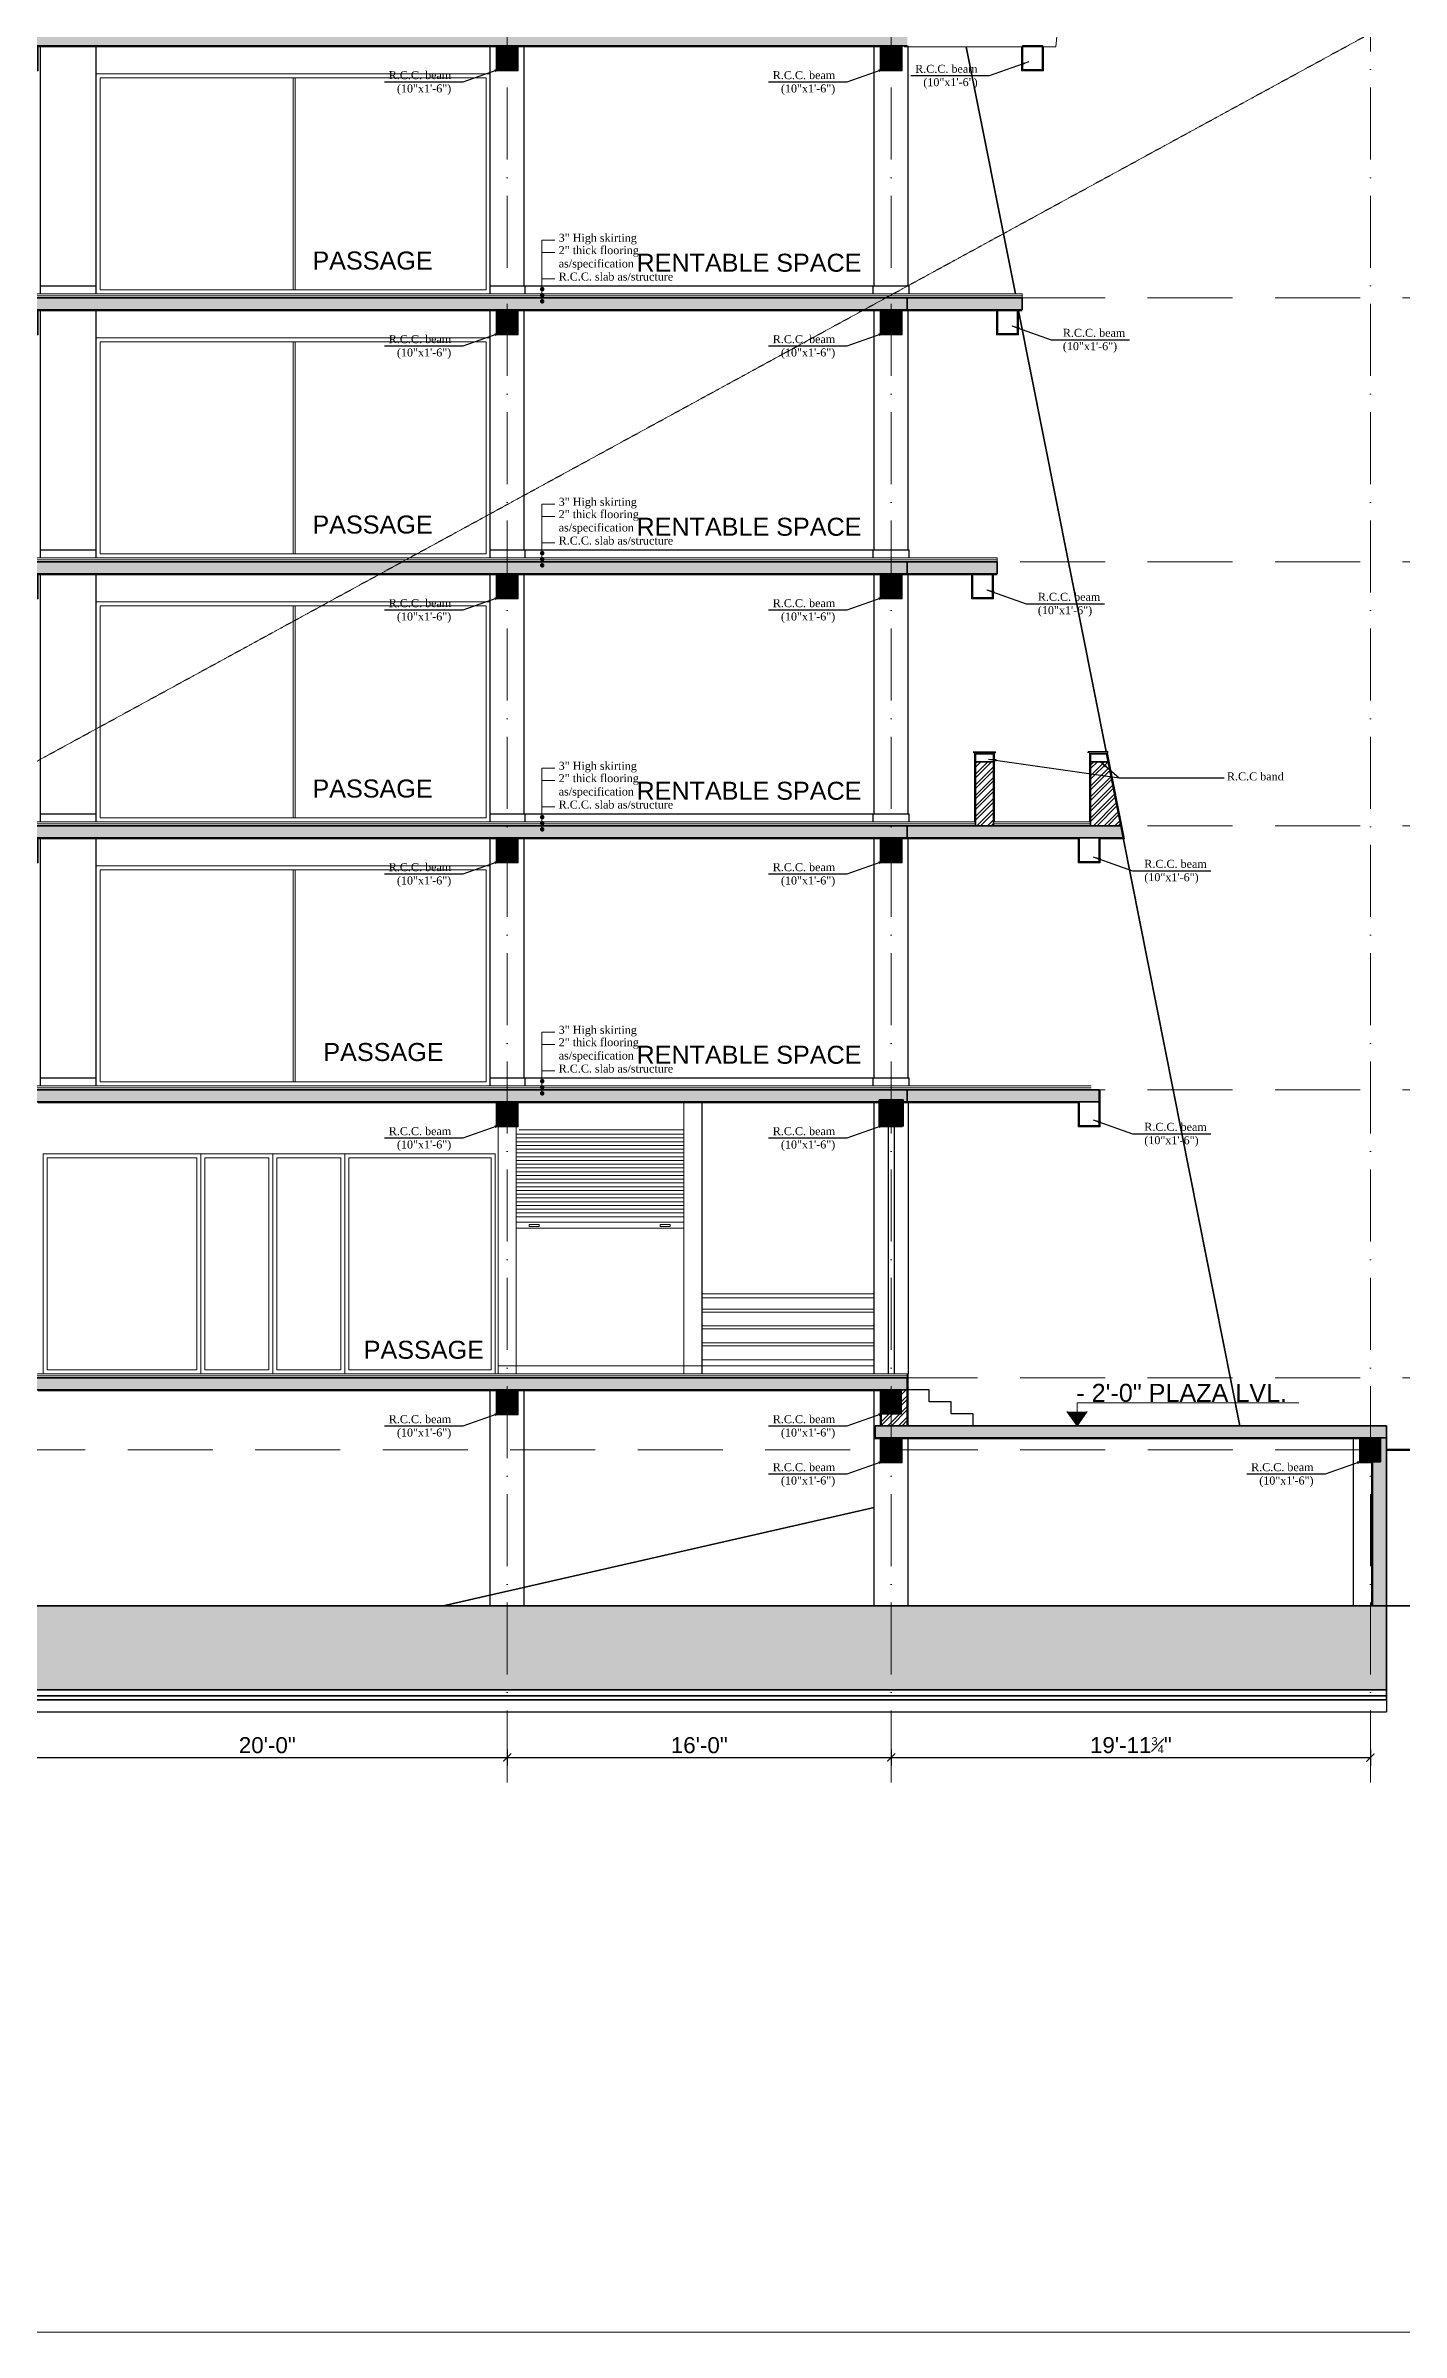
# Model space of a CAD drawing. Header units: inches. Extents: x 10755 to 33653, y -10992 to 10708.
# Drawn here: x 21376 to 22054, y -10992 to -9849 of the extents above; entities that cross this region are included whole.
import ezdxf

# ---------------------------------------------------------------- set-up
doc = ezdxf.new("R2010")
doc.units = ezdxf.units.IN
doc.header["$MEASUREMENT"] = 0
for name, pattern in [('ACAD_ISO10W100', [18, 12, -3, 0, -3]), ('DASHED', [0.75, 0.5, -0.25]), ('HIDDEN', [0.375, 0.25, -0.125])]:
    doc.linetypes.add(name, pattern=pattern)
for name, color, linetype, lineweight in [('arrow', 4, 'Continuous', 9), ('beam in plan', 241, 'HIDDEN', 20), ('Border line inside', 222, 'Continuous', 50), ('centerline', 9, 'ACAD_ISO10W100', 5), ('col', 1, 'Continuous', 30), ('dimension center - 8', 134, 'Continuous', 13), ('dimension inter - 8', 6, 'Continuous', 13), ('door', 15, 'Continuous', 18), ('Elevation 1', 21, 'Continuous', 25), ('elevation2', 151, 'Continuous', 18), ('elevation3', 122, 'Continuous', 25), ('elevation4', 202, 'Continuous', 35), ('hatch', 33, 'Continuous', 5), ('hatch 2', 8, 'Continuous', 13), ('hatch3', 43, 'Continuous', 5), ('Pillar', 11, 'Continuous', 25), ('PLASTER', 50, 'Continuous', 9), ('railing', 33, 'Continuous', 15), ('stair', 3, 'Continuous', 15), ('STAIRCASE', 143, 'Continuous', 15), ('text-1-4', 6, 'Continuous', 13), ('title text 1', 113, 'Continuous', 25), ('txt', 7, 'Continuous', 15), ('wall', 1, 'Continuous', 35)]:
    doc.layers.add(name, color=color, linetype=linetype, lineweight=lineweight)
doc.layers.get('dimension inter - 8').off()
doc.styles.add('arial', font='arial.ttf')
doc.styles.add('Prajwal', font='stylu.ttf', dxfattribs={"height": 9})
doc.styles.get("Standard").update_dxf_attribs({"font": 'arial.ttf'})
doc.dimstyles.new('1-4(p) arrow', dxfattribs={"dimtxt": 4, "dimasz": 4, "dimexe": 0, "dimexo": 0, "dimgap": 2, "dimtad": 1, "dimdec": 3, "dimzin": 0, "dimdsep": 46, "dimlunit": 4, "dimtxsty": 'arial', "dimblk": 'DOT', "dimcen": 0, "dimclrd": 4, "dimclre": 3, "dimclrt": 6, "dimadec": 0, "dimazin": 0, "dimtfac": 0.5, "dimtdec": 3, "dimtix": 1, "dimtofl": 0, "dimtmove": 0, "dimatfit": 3, "dimfxl": 0, "dimtolj": 1, "dimtzin": 0, "dimlwe": -1, "dimarcsym": 0})
doc.dimstyles.new('S8', dxfattribs={"dimscale": 8, "dimtxt": 1, "dimasz": 0.5, "dimexe": 0.5, "dimexo": 0.5, "dimgap": 0.25, "dimtad": 1, "dimzin": 3, "dimdsep": 46, "dimlunit": 4, "dimtxsty": 'Standard', "dimblk": 'ARCHTICK', "dimcen": 0, "dimclrd": 256, "dimclre": 256, "dimclrt": 6, "dimadec": 0, "dimazin": 0, "dimtfac": 0.5, "dimtix": 1, "dimtmove": 1, "dimatfit": 3, "dimfxl": 0.5, "dimfxlon": 1, "dimfrac": 1, "dimtolj": 1, "dimtzin": 0, "dimarcsym": 1})

# ---------------------------------------------------------------- blocks, each defined once
blk = doc.blocks.new('wewerr')
at = {"layer": 'hatch', "linetype": 'Continuous', "ltscale": 30}
for points in [[(193533.8, -5219.8), (193523.8, -5219.8), (193523.8, -5231.8), (193533.8, -5231.8)], [(193683.8, -5219.8), (193673.8, -5219.8), (193673.8, -5231.8), (193683.8, -5231.8)], [(193899.8, -5219.8), (193889.8, -5219.8), (193889.8, -5231.8), (193899.8, -5231.8)], [(194084.8, -5219.8), (194074.8, -5219.8), (194074.8, -5231.8), (194084.8, -5231.8)], [(194324.8, -5219.8), (194314.8, -5219.8), (194314.8, -5231.8), (194324.8, -5231.8)], [(194516.8, -5219.8), (194506.8, -5219.8), (194506.8, -5231.8), (194516.8, -5231.8)]]:
    blk.add_hatch(color=256, dxfattribs=at).paths.add_polyline_path(points)
at = {"layer": 'hatch 2', "linetype": 'Continuous', "ltscale": 30}
blk.add_hatch(color=256, dxfattribs=at).paths.add_polyline_path([(194519.8, -5219.8), (194519.8, -5213.8), (193520.8, -5213.8), (193520.8, -5219.8)])
h = blk.add_hatch(dxfattribs=at)
h.set_pattern_fill('ANSI32', color=256, scale=10, style=0)
h.set_pattern_definition([(45, (172868.0908, -7178.3252), (-2.6516504, 2.6516504), []), (45, (172869.8586, -7178.3252), (-2.6516504, 2.6516504), [])])
h.paths.add_polyline_path([(193528.8, -5231.8), (193523.8, -5231.8), (193523.8, -5218.8), (193520.8, -5218.8), (193520.8, -5345.8), (193528.8, -5345.8)])
h = blk.add_hatch(dxfattribs=at)
h.set_pattern_fill('ANSI32', color=256, scale=10, style=0)
h.set_pattern_definition([(45, (-2e-05, 421.004), (-2.65165043, 2.65165043), []), (45, (1.7677, 421.004), (-2.65165043, 2.65165043), [])])
h.paths.add_polyline_path([(193812, -5249.3), (193821, -5249.3), (193821, -5219.8), (193812, -5219.8)])
at = {"layer": 'door', "ltscale": 30}
for p, q in [((194080.4, -5343.8), (194080.4, -5231.8)), ((194082.4, -5343.8), (194082.4, -5231.8)), ((193815.5, -5343.8), (193815.5, -5253.3)), ((193817.5, -5343.8), (193817.5, -5253.3))]:
    blk.add_line(p, q, dxfattribs=at)
at = {"layer": 'Elevation 1'}
blk.add_lwpolyline([(193832.6, -5343.8), (193832.6, -5255.8), (193878.1, -5255.8), (193878.1, -5343.8)], dxfattribs=at)
at = {"layer": 'elevation3', "linetype": 'Continuous'}
for p, q in [((193832.6, -5255.8), (193832.6, -5343.8)), ((193878.1, -5255.8), (193878.1, -5343.8))]:
    blk.add_line(p, q, dxfattribs=at)
at = {"layer": 'hatch 2', "ltscale": 30}
blk.add_circle((193802, -5287.1), 7.47, dxfattribs=at)
blk.add_circle((193802, -5287.1), 7.47, dxfattribs=at)
at = {"layer": 'Pillar', "linetype": 'Continuous', "ltscale": 30}
for p, q in [((193537.3, -5339.8), (193537.3, -5219.8)), ((193670.3, -5339.8), (193670.3, -5219.8)), ((193687.3, -5339.8), (193687.3, -5219.8)), ((193886.3, -5339.8), (193886.3, -5219.8)), ((193903.3, -5301.8), (193903.3, -5219.8)), ((194086.3, -5220.3), (194086.3, -5343.8)), ((194114.3, -5343.8), (194114.3, -5220.3)), ((194311.3, -5343.8), (194311.3, -5219.8)), ((194328.3, -5339.8), (194328.3, -5219.8)), ((194503.3, -5339.8), (194503.3, -5219.8)), ((194520.3, -5339.8), (194520.3, -5219.8)), ((194076.3, -5232.3), (194076.3, -5343.8)), ((194071.3, -5339.8), (194071.3, -5262.8)), ((193530.8, -5339.8), (193811.5, -5339.8)), ((193537.8, -5343.8), (193537.8, -5339.8)), ((193669.8, -5343.8), (193669.8, -5339.8)), ((193687.8, -5343.8), (193687.8, -5339.8)), ((193821.5, -5339.8), (193832.6, -5339.8)), ((193878.1, -5339.8), (193897.8, -5339.8)), ((193885.8, -5343.8), (193885.8, -5339.8)), ((193959.8, -5339.8), (194076.3, -5339.8)), ((194070.8, -5343.8), (194070.8, -5339.8)), ((194086.3, -5339.8), (194114.3, -5339.8)), ((194311.3, -5339.8), (194328.8, -5339.8)), ((194328.8, -5343.8), (194328.8, -5339.8)), ((194328.8, -5339.8), (194520.8, -5339.8)), ((194502.8, -5343.8), (194502.8, -5339.8)), ((194520.8, -5343.8), (194520.8, -5339.8))]:
    blk.add_line(p, q, dxfattribs=at)
at = {"layer": 'PLASTER', "linetype": 'Continuous', "ltscale": 30}
blk.add_line((193811.5, -5253.8), (193821.5, -5253.8), dxfattribs=at)
for points in [[(193520.3, -5220.3), (193520.3, -5345.8)], [(193530.3, -5343.8), (193530.3, -5232.3), (193534.3, -5232.3), (193534.3, -5220.3), (193673.3, -5220.3), (193673.3, -5232.3), (193684.3, -5232.3), (193684.3, -5220.3), (193811.5, -5220.3), (193811.5, -5343.8)], [(193821.5, -5343.8), (193821.5, -5220.3), (193889.3, -5220.3), (193889.3, -5232.3), (193900.3, -5232.3), (193900.3, -5220.3), (194074.3, -5220.3), (194074.3, -5232.3), (194085.3, -5232.3), (194085.3, -5220.3), (194091.3, -5220.3), (194091.3, -5220.3), (194104.3, -5220.3), (194104.3, -5220.3), (194314.3, -5220.3), (194314.3, -5232.3), (194325.3, -5232.3), (194325.3, -5220.3), (194506.3, -5220.3), (194506.3, -5232.3), (194517.3, -5232.3), (194517.3, -5220.3)]]:
    blk.add_lwpolyline(points, dxfattribs=at)
at = {"layer": 'stair', "ltscale": 5}
for p, q in [((193529.8, -5343.8), (194520.8, -5343.8)), ((193529.8, -5344.8), (194520.8, -5344.8))]:
    blk.add_line(p, q, dxfattribs=at)
blk.add_lwpolyline([(193530.8, -5343.8), (193530.3, -5343.8), (193530.3, -5339.8), (193530.8, -5339.8)], close=True, dxfattribs=at)
at = {"layer": 'STAIRCASE', "linetype": 'Continuous', "ltscale": 30}
for p, q in [((194014.8, -5219.8), (194014.8, -5262.8)), ((194014.8, -5262.8), (194014.8, -5265.1)), ((193897.8, -5301.8), (193897.8, -5343.8)), ((193959.8, -5301.8), (193897.8, -5301.8)), ((193959.8, -5301.8), (193959.8, -5343.8)), ((193959.8, -5309.1), (193897.8, -5309.1)), ((193959.8, -5316.5), (193897.8, -5316.5)), ((193959.8, -5323.8), (193897.8, -5323.8)), ((193959.8, -5331.1), (193897.8, -5331.1)), ((193959.8, -5338.5), (193897.8, -5338.5))]:
    blk.add_line(p, q, dxfattribs=at)
for points in [[(194014.8, -5265.1), (194014.8, -5257.8), (194076.3, -5257.8), (194076.3, -5257.8)], [(193959.8, -5307.8), (194027.3, -5262.8), (194076.3, -5262.8)], [(194003.8, -5272.5), (194003.8, -5265.1), (194014.8, -5265.1), (194014.8, -5265.1)], [(193981.8, -5287.1), (193981.8, -5279.8), (193992.8, -5279.8), (193992.8, -5279.8)], [(193992.8, -5279.8), (193992.8, -5272.5), (194003.8, -5272.5), (194003.8, -5272.5)], [(193970.8, -5294.5), (193970.8, -5287.1), (193981.8, -5287.1), (193981.8, -5287.1)], [(193959.8, -5301.8), (193959.8, -5294.5), (193970.8, -5294.5), (193970.8, -5294.5)]]:
    blk.add_lwpolyline(points, dxfattribs=at)
at = {"layer": 'wall', "linetype": 'Continuous', "ltscale": 30}
for p, q in [((193520.8, -5213.8), (193902.8, -5213.8)), ((193520.8, -5345.8), (193520.8, -5219.8)), ((193523.8, -5219.8), (193520.8, -5219.8)), ((193533.8, -5219.8), (194519.8, -5219.8)), ((193812, -5219.8), (193812, -5253.3)), ((193821, -5219.8), (193821, -5253.3)), ((193902.8, -5213.8), (194519.8, -5213.8)), ((194071.8, -5213.8), (194519.8, -5213.8)), ((193531.8, -5231.8), (193523.8, -5231.8)), ((193529.8, -5345.8), (193529.8, -5231.7)), ((193812, -5249.3), (193821, -5249.3)), ((193812, -5253.3), (193821, -5253.3)), ((193520.8, -5345.8), (193529.8, -5345.8))]:
    blk.add_line(p, q, dxfattribs=at)
blk.add_lwpolyline([(193533.8, -5219.8), (193533.8, -5231.8), (193523.8, -5231.8), (193523.8, -5219.8)], dxfattribs=at)
for points in [[(193673.8, -5219.8), (193683.8, -5219.8), (193683.8, -5231.8), (193673.8, -5231.8)], [(193889.8, -5219.8), (193899.8, -5219.8), (193899.8, -5231.8), (193889.8, -5231.8)], [(194074.8, -5219.8), (194084.8, -5219.8), (194084.8, -5231.8), (194074.8, -5231.8)], [(194314.8, -5219.8), (194324.8, -5219.8), (194324.8, -5231.8), (194314.8, -5231.8)], [(194506.8, -5219.8), (194516.8, -5219.8), (194516.8, -5231.8), (194506.8, -5231.8)]]:
    blk.add_lwpolyline(points, close=True, dxfattribs=at)
at = {"layer": 'title text 1', "insert": (193796.5, -5282.9), "char_height": 7, "width": 6.48014975013211e-13, "attachment_point": 1, "rotation": 359.9563, "style": 'Prajwal'}
blk.add_mtext('\\pi-5.632;{\\fArial|b0|i0|c0|p34;D4}', dxfattribs=at)
blk.add_mtext('\\pi-5.632;{\\fArial|b0|i0|c0|p34;D4}', dxfattribs=at)
at = {"layer": 'txt', "linetype": 'Continuous', "char_height": 9, "attachment_point": 2, "style": 'arial'}
for s, insert, width in [('RENTABLE SPACE', (193633.2, -5323.3), 112.664), ('LIFT', (193852.8, -5322.1), 40.925), ('RENTABLE SPACE', (194440.7, -5323.8), 178.664)]:
    blk.add_mtext(s, dxfattribs=dict(at, insert=insert, width=width))
blk = doc.blocks.new('eewewtrr')
at = {"layer": 'hatch', "linetype": 'Continuous', "ltscale": 30}
blk.add_hatch(color=256, dxfattribs=at).paths.add_polyline_path([(184138.5, -5134.9), (184126.5, -5134.9), (184126.5, -5147.9), (184138.5, -5147.9)])
at = {"layer": 'wall', "linetype": 'Continuous', "ltscale": 30}
blk.add_lwpolyline([(184126.5, -5134.9), (184138.5, -5134.9), (184138.5, -5147.9), (184126.5, -5147.9)], close=True, dxfattribs=at)
blk = doc.blocks.new('_Dot')
at = {"color": 0, "linetype": 'ByBlock', "lineweight": -2}
blk.add_line((-0.5, 0), (-1, 0), dxfattribs=at)
at = {"color": 0, "linetype": 'ByBlock', "const_width": 0.5}
blk.add_lwpolyline([(-0.25, 0, 1), (0.25, 0, 1)], format="xyb", close=True, dxfattribs=at)
blk = doc.blocks.new('_ArchTick')
at = {"color": 0, "const_width": 0.15}
blk.add_lwpolyline([(-0.5, -0.5), (0.5, 0.5)], dxfattribs=at)
blk = doc.blocks.new('*D3067')
at = {"layer": 'Defpoints', "color": 0, "transparency": 16777216}
for p in [(21366.5, -10688), (21606.5, -10691.7), (21606.5, -10704.6)]:
    blk.add_point(p, dxfattribs=at)
at = {"layer": 'dimension center - 8', "lineweight": -2, "transparency": 16777216}
for p, q in [((21366.5, -10700.6), (21366.5, -10708.6)), ((21606.5, -10700.6), (21606.5, -10708.6)), ((21366.5, -10704.6), (21606.5, -10704.6))]:
    blk.add_line(p, q, dxfattribs=at)
at = {"layer": 'dimension center - 8', "lineweight": -2, "transparency": 16777216, "xscale": 4, "yscale": 4, "zscale": 4, "rotation": 180}
blk.add_blockref('_ArchTick', (21366.5, -10704.6), dxfattribs=at)
at = {"layer": 'dimension center - 8', "lineweight": -2, "transparency": 16777216, "xscale": 4, "yscale": 4, "zscale": 4}
blk.add_blockref('_ArchTick', (21606.5, -10704.6), dxfattribs=at)
at = {"layer": 'dimension center - 8', "color": 6, "transparency": 16777216, "insert": (21486.5, -10698.5), "char_height": 8, "attachment_point": 5}
blk.add_mtext('\\A1;20\'-0"', dxfattribs=at)
blk = doc.blocks.new('*D3068')
at = {"layer": 'Defpoints', "color": 0, "transparency": 16777216}
for p in [(21798.5, -10688.8), (21606.5, -10691.7), (21798.5, -10704.6)]:
    blk.add_point(p, dxfattribs=at)
at = {"layer": 'dimension center - 8', "lineweight": -2, "transparency": 16777216}
for p, q in [((21606.5, -10700.6), (21606.5, -10708.6)), ((21798.5, -10700.6), (21798.5, -10708.6)), ((21606.5, -10704.6), (21798.5, -10704.6))]:
    blk.add_line(p, q, dxfattribs=at)
at = {"layer": 'dimension center - 8', "lineweight": -2, "transparency": 16777216, "xscale": 4, "yscale": 4, "zscale": 4, "rotation": 180}
blk.add_blockref('_ArchTick', (21606.5, -10704.6), dxfattribs=at)
at = {"layer": 'dimension center - 8', "lineweight": -2, "transparency": 16777216, "xscale": 4, "yscale": 4, "zscale": 4}
blk.add_blockref('_ArchTick', (21798.5, -10704.6), dxfattribs=at)
at = {"layer": 'dimension center - 8', "color": 6, "transparency": 16777216, "insert": (21702.5, -10698.5), "char_height": 8, "attachment_point": 5}
blk.add_mtext('\\A1;16\'-0"', dxfattribs=at)
blk = doc.blocks.new('*D3069')
at = {"layer": 'Defpoints', "color": 0, "transparency": 16777216}
for p in [(21798.5, -10688.8), (22038.1, -10691.8), (22038.1, -10704.6)]:
    blk.add_point(p, dxfattribs=at)
at = {"layer": 'dimension center - 8', "lineweight": -2, "transparency": 16777216}
for p, q in [((21798.5, -10700.6), (21798.5, -10708.6)), ((22038.1, -10700.6), (22038.1, -10708.6)), ((21798.5, -10704.6), (22038.1, -10704.6))]:
    blk.add_line(p, q, dxfattribs=at)
at = {"layer": 'dimension center - 8', "lineweight": -2, "transparency": 16777216, "xscale": 4, "yscale": 4, "zscale": 4, "rotation": 180}
blk.add_blockref('_ArchTick', (21798.5, -10704.6), dxfattribs=at)
at = {"layer": 'dimension center - 8', "lineweight": -2, "transparency": 16777216, "xscale": 4, "yscale": 4, "zscale": 4}
blk.add_blockref('_ArchTick', (22038.1, -10704.6), dxfattribs=at)
at = {"layer": 'dimension center - 8', "color": 6, "transparency": 16777216, "insert": (21918.3, -10698.5), "char_height": 8, "attachment_point": 5}
blk.add_mtext('\\A1;19\'-11{\\H0.500000x;\\S3#4;}"', dxfattribs=at)
blk = doc.blocks.new('edge b')
at = {"layer": 'PLASTER', "linetype": 'Continuous', "ltscale": 30}
blk.add_lwpolyline([(21837, 2076.7), (21837, 2064.7), (21826, 2064.7), (21826, 2076.7)], dxfattribs=at)
at = {"layer": 'wall', "linetype": 'Continuous', "ltscale": 30}
blk.add_lwpolyline([(21826.5, 2077.2), (21836.5, 2077.2), (21836.5, 2065.2), (21826.5, 2065.2), (21826.5, 2077.2)], dxfattribs=at)

msp = doc.modelspace()

# ---------------------------------------------------------------- hatches: boundary and pattern name
at = {"layer": 'hatch', "linetype": 'Continuous', "ltscale": 30}
for points in [[(21611.459, -10376.763), (21601.459, -10376.763), (21601.459, -10388.763), (21611.459, -10388.763)], [(21611.459, -10520.763), (21601.459, -10520.763), (21601.459, -10532.763), (21611.459, -10532.763)], [(21803.459, -10520.763), (21793.459, -10520.763), (21793.459, -10532.763), (21803.459, -10532.763)], [(21803.459, -10544.763), (21793.459, -10544.763), (21793.459, -10556.763), (21803.459, -10556.763)], [(22043.128, -10544.763), (22033.128, -10544.763), (22033.128, -10556.763), (22043.128, -10556.763)]]:
    msp.add_hatch(color=256, dxfattribs=at).paths.add_polyline_path(points)
at = {"layer": 'hatch'}
h = msp.add_hatch(color=256, dxfattribs=at)
h.dxf.hatch_style = 1
h.paths.add_polyline_path([(20807.459, -10628.763), (20807.459, -10670.763), (22046.128, -10670.763), (22046.128, -10628.763)])
at = {"layer": 'hatch 2', "linetype": 'Continuous', "ltscale": 30}
for points in [[(21863.967, -9980.763), (21863.967, -9974.763), (21806.459, -9974.763), (21806.459, -9980.763)], [(21851.467, -10112.763), (21851.467, -10106.763), (21806.459, -10106.763), (21806.459, -10112.763)], [(21806.459, -10238.763), (21806.459, -10244.763), (21843.459, -10244.763), (21914.459, -10244.763), (21913.27, -10238.763)], [(21806.459, -10376.763), (21806.459, -10370.763), (20807.459, -10370.763), (20807.459, -10376.763)], [(21806.459, -10370.763), (21806.459, -10376.763), (21902.459, -10376.763), (21902.459, -10370.763)], [(20807.459, -10514.763), (20807.459, -10520.784), (21189.459, -10521.263), (21789.959, -10520.763), (21789.959, -10514.763)], [(21806.459, -10514.763), (21795.459, -10514.763), (21789.896, -10514.763), (21789.896, -10520.763), (21806.459, -10520.763)], [(22046.128, -10538.763), (21790.459, -10538.763), (21790.459, -10544.763), (22046.128, -10544.763)]]:
    msp.add_hatch(color=256, dxfattribs=at).paths.add_polyline_path(points)
h = msp.add_hatch(dxfattribs=at)
h.set_pattern_fill('ANSI32', color=256, scale=10, style=0)
h.set_pattern_definition([(45, (0, -12203.285), (-2.6516504, 2.6516504), []), (45, (1.7678, -12203.285), (-2.6516504, 2.6516504), [])])
h.paths.add_polyline_path([(21840.553, -10238.763), (21843.459, -10238.763), (21849.553, -10238.763), (21849.553, -10206.763), (21840.553, -10206.763)])
h.paths.add_polyline_path([(21898.144, -10238.763), (21913.27, -10238.763), (21906.928, -10206.763), (21898.144, -10206.763)])
h = msp.add_hatch(dxfattribs=at)
h.set_pattern_fill('ANSI32', color=256, scale=10, style=0)
h.set_pattern_definition([(45, (154.7446, -12203.285), (-2.6516504, 2.6516504), []), (45, (156.5124, -12203.285), (-2.6516504, 2.6516504), [])])
h.paths.add_polyline_path([(21806.459, -10538.763), (21806.459, -10520.763), (21803.459, -10520.763), (21803.459, -10532.763), (21798.459, -10532.763), (21798.459, -10538.763)])
h.paths.add_polyline_path([(21798.459, -10532.763), (21793.459, -10532.763), (21793.459, -10538.763), (21798.459, -10538.763)])
at = {"layer": 'hatch 2', "ltscale": 30}
msp.add_hatch(color=256, dxfattribs=at).paths.add_polyline_path([(21886.342, -10531.639), (21896.42, -10531.639), (21891.381, -10538.763)])
at = {"layer": 'hatch 2', "linetype": 'Continuous', "ltscale": 30}
h = msp.add_hatch(color=256, dxfattribs=at)
h.paths.add_polyline_path([(22046.128, -10550.763), (22043.128, -10550.763), (22043.128, -10556.763), (22039.128, -10556.763), (22039.128, -10628.763), (22046.128, -10628.763)])
h.paths.add_polyline_path([(22043.128, -10550.763), (22046.128, -10550.763), (22046.128, -10544.763), (22043.128, -10544.763)])
h.paths.add_polyline_path([(22032.855, -10568.951), (22043.054, -10568.951), (22043.054, -10560.708), (22032.855, -10560.708)], flags=9)

# ---------------------------------------------------------------- linework, layer by layer
at = {"layer": 'arrow', "linetype": 'Continuous'}
for p, q in [((21623.841, -9976.854), (21623.841, -9945.956)), ((21623.841, -9945.956), (21630.298, -9945.956)), ((21623.841, -9952.132), (21630.298, -9952.132)), ((21623.841, -9965.339), (21630.298, -9965.339)), ((21623.841, -10108.854), (21623.841, -10077.956)), ((21623.841, -10077.956), (21630.298, -10077.956)), ((21623.841, -10084.132), (21630.298, -10084.132)), ((21623.841, -10097.339), (21630.298, -10097.339)), ((21623.841, -10240.854), (21623.841, -10209.956)), ((21623.841, -10209.956), (21630.298, -10209.956)), ((21623.841, -10216.132), (21630.298, -10216.132)), ((21623.841, -10229.339), (21630.298, -10229.339)), ((21623.841, -10372.854), (21623.841, -10341.956)), ((21623.841, -10341.956), (21630.298, -10341.956)), ((21623.841, -10348.132), (21630.298, -10348.132)), ((21623.841, -10361.339), (21630.298, -10361.339))]:
    msp.add_line(p, q, dxfattribs=at)
at = {"layer": 'beam in plan'}
msp.add_line((23121.891, -9251.054), (19932.125, -10991.994), dxfattribs=at)
msp.add_lwpolyline([(19932.125, -9251.054), (23121.891, -9251.054), (23121.891, -10991.994), (19932.125, -10991.994)], close=True, dxfattribs=at)
at = {"layer": 'Border line inside', "ltscale": 30}
msp.add_line((22046.128, -10550.763), (22136.99, -10550.763), dxfattribs=at)
at = {"layer": 'centerline', "ltscale": 3}
for p, q in [((21606.459, -10717.182), (21606.459, -9594.487)), ((21798.459, -10717.182), (21798.459, -9594.487)), ((22038.128, -10717.182), (22038.128, -9594.487))]:
    msp.add_line(p, q, dxfattribs=at)
at = {"layer": 'col'}
for p, q in [((21839.716, -10201.577, 0), (21850.634, -10201.766, 0)), ((21839.718, -10202.262, 0), (21839.716, -10201.577, 0)), ((21849.883, -10202.263, 0), (21839.718, -10202.262, 0)), ((21850.008, -10202.263, 0), (21849.883, -10202.263, 0)), ((21850.634, -10202.263, 0), (21850.509, -10202.263, 0)), ((21850.634, -10202.263, 0), (21850.509, -10202.263, 0)), ((21850.634, -10202.263, 0), (21850.509, -10202.263, 0)), ((21850.634, -10202.263, 0), (21850.509, -10202.263, 0)), ((21850.634, -10202.263, 0), (21850.634, -10201.766, 0)), ((21850.634, -10202.263, 0), (21850.634, -10201.766, 0)), ((21850.634, -10202.263, 0), (21850.634, -10201.775, 0)), ((21850.634, -10202.263, 0), (21850.634, -10202.263, 0)), ((21850.634, -10202.263, 0), (21850.634, -10202.263, 0)), ((21850.634, -10202.263, 0), (21850.634, -10202.263, 0)), ((21906.827, -10201.577, 0), (21896.893, -10201.766, 0)), ((21896.893, -10202.263, 0), (21896.893, -10201.766, 0)), ((21896.893, -10202.263, 0), (21896.893, -10201.766, 0)), ((21896.893, -10202.263, 0), (21896.893, -10201.775, 0)), ((21896.893, -10202.263, 0), (21896.893, -10202.263, 0)), ((21896.893, -10202.263, 0), (21897.018, -10202.263, 0)), ((21896.893, -10202.263, 0), (21897.018, -10202.263, 0)), ((21896.893, -10202.263, 0), (21896.893, -10202.263, 0)), ((21896.893, -10202.263, 0), (21897.018, -10202.263, 0)), ((21896.893, -10202.263, 0), (21897.018, -10202.263, 0)), ((21896.893, -10202.263, 0), (21896.893, -10202.263, 0)), ((21897.52, -10202.263, 0), (21897.645, -10202.263, 0)), ((21897.645, -10202.263, 0), (21906.826, -10202.262, 0)), ((21906.826, -10202.262, 0), (21906.827, -10201.577, 0))]:
    msp.add_line(p, q, dxfattribs=at)
for centre, start, end in [((21850.259, -10202.264, 0), 0.19419, 179.803684), ((21850.259, -10202.264, 0), 0.19419, 179.803684), ((21897.269, -10202.264, 0), 0.196316, 179.80581), ((21897.269, -10202.264, 0), 0.196316, 179.80581)]:
    msp.add_arc(centre, 0.251, start, end, dxfattribs=at)
at = {"layer": 'Defpoints'}
msp.add_line((22046.128, -10675.763), (22046.128, -10681.763), dxfattribs=at)
at = {"layer": 'Defpoints', "linetype": 'Continuous', "ltscale": 30}
msp.add_line((20807.459, -10681.763), (22046.128, -10681.763), dxfattribs=at)
at = {"layer": 'elevation2'}
for p, q in [((21597.959, -9862.763), (21400.959, -9862.763)), ((21499.459, -9864.763), (21499.459, -9970.763)), ((21500.459, -9864.763), (21500.459, -9970.763)), ((21597.959, -9994.763), (21400.959, -9994.763)), ((21499.459, -9996.763), (21499.459, -10102.763)), ((21500.459, -9996.763), (21500.459, -10102.763)), ((21597.959, -10126.763), (21400.959, -10126.763)), ((21499.459, -10128.763), (21499.459, -10234.763)), ((21500.459, -10128.763), (21500.459, -10234.763)), ((21597.959, -10258.763), (21400.959, -10258.763)), ((21499.459, -10260.763), (21499.459, -10366.763)), ((21500.459, -10260.763), (21500.459, -10366.763)), ((21694.786, -10376.763), (21694.786, -10512.763)), ((21601.959, -10388.763), (21601.959, -10512.763)), ((21610.959, -10388.763), (21610.959, -10512.763)), ((21612.459, -10390.781), (21694.786, -10390.781)), ((21453.238, -10402.763), (21453.238, -10512.763)), ((21489.238, -10402.763), (21489.238, -10512.763)), ((21525.238, -10402.763), (21525.238, -10512.763)), ((21694.768, -10436.973), (21610.959, -10436.973)), ((21694.768, -10436.973), (21612.459, -10436.973)), ((21694.768, -10439.973), (21610.959, -10439.973)), ((21694.768, -10439.973), (21612.459, -10439.973))]:
    msp.add_line(p, q, dxfattribs=at)
for points in [[(21597.959, -9972.763), (21400.959, -9972.763), (21400.959, -9862.763), (21597.959, -9862.763)], [(21595.959, -9970.763), (21402.959, -9970.763), (21402.959, -9864.763), (21595.959, -9864.763)], [(21597.959, -10104.763), (21400.959, -10104.763), (21400.959, -9994.763), (21597.959, -9994.763)], [(21595.959, -10102.763), (21402.959, -10102.763), (21402.959, -9996.763), (21595.959, -9996.763)], [(21597.959, -10236.763), (21400.959, -10236.763), (21400.959, -10126.763), (21597.959, -10126.763)], [(21595.959, -10234.763), (21402.959, -10234.763), (21402.959, -10128.763), (21595.959, -10128.763)], [(21597.959, -10368.763), (21400.959, -10368.763), (21400.959, -10258.763), (21597.959, -10258.763)], [(21595.959, -10366.763), (21402.959, -10366.763), (21402.959, -10260.763), (21595.959, -10260.763)], [(21453.238, -10402.763), (21374.459, -10402.763), (21374.459, -10512.763), (21453.238, -10512.763)], [(21453.238, -10402.763), (21489.238, -10402.763), (21489.238, -10512.763), (21453.238, -10512.763)], [(21489.238, -10402.763), (21525.238, -10402.763), (21525.238, -10512.763), (21489.238, -10512.763)], [(21525.238, -10512.763), (21600.459, -10512.763), (21600.459, -10402.763), (21525.238, -10402.763)], [(21451.238, -10404.763), (21376.459, -10404.763), (21376.459, -10510.763), (21451.238, -10510.763)], [(21455.238, -10404.763), (21487.238, -10404.763), (21487.238, -10510.763), (21455.238, -10510.763)], [(21491.238, -10404.763), (21523.238, -10404.763), (21523.238, -10510.763), (21491.238, -10510.763)], [(21527.238, -10510.763), (21598.459, -10510.763), (21598.459, -10404.763), (21527.238, -10404.763)], [(21617.44, -10439.05), (21622.44, -10439.05), (21622.44, -10438.05), (21617.44, -10438.05)], [(21687.876, -10439.136), (21682.876, -10439.136), (21682.876, -10438.136), (21687.876, -10438.136)]]:
    msp.add_lwpolyline(points, close=True, dxfattribs=at)
at = {"layer": 'elevation4', "linetype": 'Continuous', "ltscale": 30}
for p, q in [((21905.904, -10201.595), (21862.038, -9981.263)), ((21972.726, -10538.763), (21914.459, -10244.763))]:
    msp.add_line(p, q, dxfattribs=at)
at = {"layer": 'hatch'}
for p, q in [((21610.959, -10392.984), (21694.785, -10392.984)), ((21610.959, -10394.859), (21694.785, -10394.859)), ((21610.959, -10396.734), (21694.785, -10396.734)), ((21610.959, -10398.609), (21694.785, -10398.609)), ((21610.959, -10400.484), (21694.785, -10400.484)), ((21610.959, -10402.359), (21694.785, -10402.359)), ((21610.959, -10404.234), (21694.785, -10404.234)), ((21610.959, -10406.109), (21694.785, -10406.109)), ((21610.959, -10407.984), (21694.785, -10407.984)), ((21610.959, -10409.859), (21694.785, -10409.859)), ((21610.959, -10411.734), (21694.785, -10411.734)), ((21610.959, -10413.609), (21694.785, -10413.609)), ((21610.959, -10415.484), (21694.785, -10415.484)), ((21610.959, -10417.359), (21694.785, -10417.359)), ((21610.959, -10419.234), (21694.785, -10419.234)), ((21610.959, -10421.109), (21694.785, -10421.109)), ((21610.959, -10422.984), (21694.785, -10422.984)), ((21610.959, -10424.859), (21694.785, -10424.859)), ((21610.959, -10426.734), (21694.785, -10426.734)), ((21610.959, -10428.609), (21694.785, -10428.609)), ((21610.959, -10430.484), (21694.785, -10430.484)), ((21610.959, -10432.359), (21694.785, -10432.359)), ((21610.959, -10434.234), (21694.785, -10434.234))]:
    msp.add_line(p, q, dxfattribs=at)
at = {"layer": 'hatch 2', "ltscale": 30}
for p, q in [((21891.381, -10538.763), (21891.381, -10527.31)), ((21891.381, -10527.31), (22002.323, -10527.31)), ((21891.381, -10538.763), (21886.342, -10531.639)), ((21891.381, -10538.763), (21896.42, -10531.639))]:
    msp.add_line(p, q, dxfattribs=at)
at = {"layer": 'hatch3', "linetype": 'DASHED', "lineweight": 0, "ltscale": 85}
for p, q in [((20587.918, -9974.763), (22329.789, -9974.763)), ((20587.975, -9974.763), (21421.586, -9974.763)), ((20587.918, -10106.763), (22329.789, -10106.763)), ((20587.975, -10106.763), (21421.586, -10106.763)), ((20587.918, -10238.763), (22329.789, -10238.763)), ((20587.975, -10238.763), (21421.586, -10238.763)), ((20587.918, -10370.763), (22329.789, -10370.763)), ((20587.975, -10370.763), (21421.586, -10370.763)), ((21449.98, -10370.763), (21806.459, -10370.763)), ((20587.918, -10514.763), (22329.789, -10514.763)), ((20587.975, -10550.763), (22329.789, -10550.763))]:
    msp.add_line(p, q, dxfattribs=at)
at = {"layer": 'Pillar', "linetype": 'Continuous', "ltscale": 30}
for p, q in [((21703.785, -10376.763), (21703.785, -10512.763)), ((21789.959, -10512.763), (21789.959, -10377.263)), ((21806.959, -10376.763), (21806.959, -10512.763)), ((21597.959, -10628.763), (21597.959, -10520.763)), ((21614.959, -10628.763), (21614.959, -10520.763)), ((21789.959, -10628.763), (21789.959, -10521.263)), ((21789.959, -10538.763), (21789.959, -10521.263)), ((21806.959, -10628.763), (21806.959, -10545.263)), ((22029.628, -10628.763), (22029.628, -10544.763))]:
    msp.add_line(p, q, dxfattribs=at)
at = {"layer": 'Pillar', "ltscale": 30}
for p, q in [((21796.959, -10389.263), (21796.959, -10512.763)), ((21799.959, -10389.263), (21799.959, -10512.763))]:
    msp.add_line(p, q, dxfattribs=at)
at = {"layer": 'Pillar', "linetype": 'Continuous', "ltscale": 30}
for points in [[(21806.459, -10521.763), (21806.459, -10514.763), (21795.459, -10514.763)], [(21817.459, -10526.763), (21817.459, -10520.763), (21806.959, -10520.763)], [(21828.459, -10532.763), (21828.459, -10526.763), (21817.459, -10526.763)], [(21839.459, -10538.763), (21839.459, -10532.763), (21828.459, -10532.763)]]:
    msp.add_lwpolyline(points, dxfattribs=at)
at = {"layer": 'PLASTER', "linetype": 'Continuous', "ltscale": 30}
for p, q in [((21880.846, -9849.263), (21881.508, -9842.263)), ((21804.959, -9849.263), (21837.711, -9849.263)), ((21837.711, -9849.263), (21880.846, -9849.263)), ((21863.967, -9981.263), (21803.959, -9981.263)), ((21851.467, -10113.263), (21803.959, -10113.263)), ((21840.053, -10236.763), (21840.053, -10202.262)), ((21850.053, -10236.763), (21850.053, -10202.119)), ((21897.644, -10202.263), (21897.644, -10236.763)), ((21915.068, -10245.263), (21906.546, -10202.262)), ((21902.959, -10370.763), (21902.459, -10370.763)), ((21789.959, -10545.263), (21789.959, -10538.763)), ((22038.628, -10628.763), (22038.628, -10557.263))]:
    msp.add_line(p, q, dxfattribs=at)
for points in [[(21915.068, -10245.263), (21902.959, -10245.263), (21902.959, -10257.263), (21891.959, -10257.263), (21891.959, -10245.263), (21803.959, -10245.263)], [(21371.959, -10377.263), (21377.959, -10377.263), (21377.959, -10377.263), (21390.959, -10377.263), (21390.959, -10377.263), (21600.959, -10377.263), (21600.959, -10389.263), (21611.959, -10389.263), (21611.959, -10377.263), (21792.959, -10377.263), (21792.959, -10389.263), (21803.959, -10389.263), (21803.959, -10377.263)], [(21902.959, -10376.763), (21902.959, -10389.263), (21891.959, -10389.263), (21891.959, -10377.263), (21803.959, -10377.263)], [(21902.959, -10377.263), (21902.959, -10370.763)], [(21371.959, -10521.263), (21377.959, -10521.263), (21377.959, -10521.263), (21390.959, -10521.263), (21390.959, -10521.263), (21600.959, -10521.263), (21600.959, -10533.263), (21611.959, -10533.263), (21611.959, -10521.263), (21792.959, -10521.263), (21792.959, -10538.763), (21792.959, -10538.763), (21792.959, -10538.763)], [(22038.628, -10557.263), (22032.628, -10557.263), (22032.628, -10545.263), (21803.959, -10545.263), (21803.959, -10557.263), (21792.959, -10557.263), (21792.959, -10545.263), (21789.959, -10545.263)]]:
    msp.add_lwpolyline(points, dxfattribs=at)
at = {"layer": 'railing'}
for p, q in [((21703.785, -10472.763), (21789.959, -10472.763)), ((21703.785, -10474.763), (21789.959, -10474.763)), ((21703.785, -10480.413), (21789.959, -10480.413)), ((21703.785, -10481.913), (21789.959, -10481.913)), ((21703.785, -10488.813), (21789.959, -10488.813)), ((21703.785, -10490.313), (21789.959, -10490.313)), ((21703.785, -10497.213), (21789.959, -10497.213)), ((21703.785, -10498.713), (21789.959, -10498.713)), ((21789.959, -10505.763), (21703.785, -10505.763)), ((21789.959, -10508.763), (21703.785, -10508.763))]:
    msp.add_line(p, q, dxfattribs=at)
at = {"layer": 'stair', "ltscale": 5}
for p, q in [((21806.459, -9972.763), (21863.967, -9972.763)), ((21806.459, -9973.763), (21863.967, -9973.763)), ((21863.967, -9974.763), (21863.967, -9972.763)), ((21851.467, -10104.763), (21806.459, -10104.763)), ((21851.467, -10105.763), (21806.459, -10105.763)), ((21851.467, -10106.763), (21851.467, -10104.763)), ((21840.553, -10236.763), (21806.459, -10236.763)), ((21840.553, -10237.763), (21806.459, -10237.763)), ((21898.144, -10236.763), (21849.553, -10236.763)), ((21898.144, -10237.763), (21849.553, -10237.763)), ((21898.459, -10368.763), (21806.459, -10368.763)), ((21898.459, -10369.763), (21806.459, -10369.763)), ((20746.963, -10512.763), (21806.959, -10512.763)), ((20747.463, -10513.763), (21806.459, -10513.763)), ((21601.959, -10508.763), (21703.785, -10508.763)), ((21806.459, -10512.763), (21806.459, -10514.763)), ((21806.959, -10512.763), (21806.959, -10538.763))]:
    msp.add_line(p, q, dxfattribs=at)
at = {"layer": 'text-1-4', "ltscale": 50, "const_width": 1.125}
for points in [[(21624.525, -9970.475, -1), (21623.4, -9970.475, -1)], [(21624.525, -9973.546, -1), (21623.4, -9973.546, -1)], [(21624.525, -9976.555, -1), (21623.4, -9976.555, -1)], [(21624.525, -10102.475, -1), (21623.4, -10102.475, -1)], [(21624.525, -10105.546, -1), (21623.4, -10105.546, -1)], [(21624.525, -10108.555, -1), (21623.4, -10108.555, -1)], [(21624.525, -10234.475, -1), (21623.4, -10234.475, -1)], [(21624.525, -10237.546, -1), (21623.4, -10237.546, -1)], [(21624.525, -10240.555, -1), (21623.4, -10240.555, -1)], [(21624.525, -10366.475, -1), (21623.4, -10366.475, -1)], [(21624.525, -10369.546, -1), (21623.4, -10369.546, -1)], [(21624.525, -10372.555, -1), (21623.4, -10372.555, -1)]]:
    msp.add_lwpolyline(points, format="xyb", close=True, dxfattribs=at)
at = {"layer": 'wall', "linetype": 'Continuous', "ltscale": 30}
for p, q in [((21860.552, -9972.763), (21835.877, -9849.263)), ((21806.459, -9974.763), (21806.459, -9980.763)), ((21806.459, -9974.763), (21863.967, -9974.763)), ((21863.967, -9974.763), (21863.967, -9980.763)), ((21863.967, -9980.763), (21806.459, -9980.763)), ((21806.459, -10106.763), (21806.459, -10112.763)), ((21806.459, -10106.763), (21851.467, -10106.763)), ((21851.467, -10112.763), (21806.459, -10112.763)), ((21851.467, -10106.763), (21851.467, -10112.763)), ((21849.553, -10202.763), (21840.553, -10202.763)), ((21840.553, -10238.763), (21840.553, -10202.763)), ((21849.553, -10206.763), (21840.553, -10206.763)), ((21849.553, -10238.763), (21849.553, -10202.763)), ((21906.135, -10202.763), (21898.144, -10202.763)), ((21898.144, -10202.763), (21898.144, -10238.763)), ((21906.135, -10202.763), (21898.144, -10202.763)), ((21906.135, -10202.763), (21898.144, -10202.763)), ((21906.928, -10206.763), (21898.144, -10206.763)), ((21913.27, -10238.763), (21906.135, -10202.763)), ((21806.459, -10238.763), (21806.459, -10244.763)), ((21843.459, -10238.763), (21806.459, -10238.763)), ((21843.459, -10238.763), (21913.27, -10238.763)), ((21914.459, -10244.763), (21913.27, -10238.763)), ((21806.459, -10244.763), (21843.459, -10244.763)), ((21914.459, -10244.763), (21843.459, -10244.763)), ((20807.459, -10376.763), (21806.459, -10376.763)), ((21189.459, -10370.763), (21806.459, -10370.763)), ((21358.459, -10370.763), (21806.459, -10370.763)), ((21806.459, -10370.763), (21806.459, -10376.763)), ((21902.459, -10370.763), (21806.459, -10370.763)), ((21806.459, -10376.763), (21902.459, -10376.763)), ((21902.459, -10370.763), (21902.459, -10376.763)), ((21189.459, -10514.763), (21806.459, -10514.763)), ((21806.459, -10520.763), (21806.459, -10514.763)), ((21189.459, -10520.763), (21806.459, -10520.763)), ((21806.459, -10520.763), (21806.459, -10538.763)), ((22046.128, -10538.763), (21790.459, -10538.763)), ((21790.459, -10544.763), (21790.459, -10538.763)), ((21793.459, -10532.763), (21793.459, -10538.763)), ((22046.128, -10628.763), (22046.128, -10538.763)), ((22046.128, -10544.763), (21790.459, -10544.763)), ((22039.128, -10628.763), (22039.128, -10544.763)), ((21789.959, -10579.658), (21574.459, -10628.763)), ((20807.459, -10628.763), (22082.409, -10628.763)), ((21427.568, -10628.763), (22046.128, -10628.763)), ((22046.128, -10675.763), (22046.128, -10628.763)), ((20807.459, -10670.763), (22046.128, -10670.763)), ((20807.459, -10673.763), (22046.128, -10673.763)), ((20807.459, -10675.763), (22046.128, -10675.763))]:
    msp.add_line(p, q, dxfattribs=at)
for points in [[(21902.459, -10244.763), (21902.459, -10256.763), (21892.459, -10256.763), (21892.459, -10244.763)], [(21902.459, -10376.763), (21902.459, -10388.763), (21892.459, -10388.763), (21892.459, -10376.763)]]:
    msp.add_lwpolyline(points, dxfattribs=at)
for points in [[(21601.459, -10376.763), (21611.459, -10376.763), (21611.459, -10388.763), (21601.459, -10388.763)], [(21601.459, -10520.763), (21611.459, -10520.763), (21611.459, -10532.763), (21601.459, -10532.763)], [(21793.459, -10520.763), (21803.459, -10520.763), (21803.459, -10532.763), (21793.459, -10532.763)], [(21793.459, -10544.763), (21803.459, -10544.763), (21803.459, -10556.763), (21793.459, -10556.763)], [(22033.128, -10544.763), (22043.128, -10544.763), (22043.128, -10556.763), (22033.128, -10556.763)]]:
    msp.add_lwpolyline(points, close=True, dxfattribs=at)

# ---------------------------------------------------------------- block references
at = {"layer": 'dimension inter - 8'}
for p in [(37.685, -11925.951), (25.185, -12057.951), (12.685, -12189.951)]:
    msp.add_blockref('edge b', p, dxfattribs=at)
at = {"layer": 'wall', "linetype": 'Continuous'}
for name, p in [('wewerr', (-172713.346, -4628.96)), ('wewerr', (-172713.346, -4760.96)), ('wewerr', (-172713.346, -4892.96)), ('wewerr', (-172713.346, -5024.96)), ('eewewtrr', (-162334.002, -5240.898))]:
    msp.add_blockref(name, p, dxfattribs=at)

# ---------------------------------------------------------------- texts
at = {"layer": 'text-1-4', "ltscale": 50, "char_height": 4, "width": 33.30159}
for insert, attachment_point, rotation in [((21578.464, -9861.437), 3, 0.073657), ((21770.464, -9861.437), 3, 0.073657), ((21770.464, -9861.437), 3, 0.073657), ((21841.661, -9858.289), 3, 0.073657), ((21841.661, -9858.289), 3, 0.073657), ((21884.303, -9990.289), 1, 359.926343), ((21884.303, -9990.289), 1, 359.926343), ((21578.464, -9993.437), 3, 0.073657), ((21770.464, -9993.437), 3, 0.073657), ((21770.464, -9993.437), 3, 0.073657), ((21578.464, -10125.437), 3, 0.073657), ((21770.464, -10125.437), 3, 0.073657), ((21770.464, -10125.437), 3, 0.073657), ((21871.803, -10122.289), 1, 359.926343), ((21871.803, -10122.289), 1, 359.926343), ((21578.464, -10257.437), 3, 0.073657), ((21770.464, -10257.437), 3, 0.073657), ((21770.464, -10257.437), 3, 0.073657), ((21925.03, -10255.789), 1, 359.926343), ((21925.03, -10255.789), 1, 359.926343), ((21578.464, -10389.437), 3, 0.073657), ((21770.464, -10389.437), 3, 0.073657), ((21925.03, -10387.289), 1, 359.926343), ((21925.03, -10387.289), 1, 359.926343), ((21578.464, -10533.437), 3, 0.073657), ((21770.464, -10533.437), 3, 0.073657), ((21770.464, -10557.437), 3, 0.073657), ((22009.633, -10557.437), 3, 0.073657)]:
    msp.add_mtext('{\\fTimes New Roman|b0|i0|c0|p18;R.C.C. beam (10"x1\'-6")}', dxfattribs=dict(at, insert=insert, attachment_point=attachment_point, rotation=rotation))
at = {"layer": 'text-1-4', "ltscale": 50, "char_height": 4, "width": 113.8795, "attachment_point": 1}
for s, insert in [('{\\fTimes New Roman|b0|i0|c0|p18;3" High skirting}', (21632.2, -9942.791)), ('{\\fTimes New Roman|b0|i0|c0|p18;2" thick flooring \\Pas/specification}', (21632.2, -9948.967)), ('{\\fTimes New Roman|b0|i0|c0|p18;R.C.C. slab as/structure}', (21632.2, -9962.173)), ('{\\fTimes New Roman|b0|i0|c0|p18;2" thick flooring \\Pas/specification}', (21632.2, -10080.967)), ('{\\fTimes New Roman|b0|i0|c0|p18;3" High skirting}', (21632.2, -10074.791)), ('{\\fTimes New Roman|b0|i0|c0|p18;R.C.C. slab as/structure}', (21632.2, -10094.173)), ('{\\fTimes New Roman|b0|i0|c0|p18;3" High skirting}', (21632.2, -10206.791)), ('{\\fTimes New Roman|b0|i0|c0|p18;2" thick flooring \\Pas/specification}', (21632.2, -10212.967)), ('\\A1;{\\fTimes New Roman|b0|i0|c0|p18;\\H1.0003x; R.C.C band}', (21964.834, -10212.074)), ('{\\fTimes New Roman|b0|i0|c0|p18;R.C.C. slab as/structure}', (21632.2, -10226.173)), ('{\\fTimes New Roman|b0|i0|c0|p18;2" thick flooring \\Pas/specification}', (21632.2, -10344.967)), ('{\\fTimes New Roman|b0|i0|c0|p18;3" High skirting}', (21632.2, -10338.791)), ('{\\fTimes New Roman|b0|i0|c0|p18;R.C.C. slab as/structure}', (21632.2, -10358.173))]:
    msp.add_mtext(s, dxfattribs=dict(at, insert=insert))
at = {"layer": 'title text 1', "insert": (21996.41, -10517.798), "char_height": 9, "width": 288.36124, "attachment_point": 3, "style": 'Prajwal'}
msp.add_mtext('\\pi-42.13;{\\fArial|b0|i0|c0|p34;- 2\'-0" PLAZA LVL.}', dxfattribs=at)
at = {"layer": 'txt', "linetype": 'Continuous', "char_height": 9, "width": 178.66367, "attachment_point": 2, "style": 'arial'}
for insert in [(21539.117, -9951.657), (21539.117, -10083.657), (21539.117, -10215.657), (21544.583, -10347.38), (21564.757, -10496.262)]:
    msp.add_mtext('PASSAGE', dxfattribs=dict(at, insert=insert))

# ---------------------------------------------------------------- dimensions: what is measured, and where the dimension line sits
at = {"layer": 'dimension center - 8'}
for base, p1, p2, picture, middle in [((21606.459, -10704.588), (21366.459, -10688.044), (21606.459, -10691.686), '*D3067', (21486.459, -10698.504)), ((21798.459, -10704.588), (21606.459, -10691.686), (21798.459, -10688.824), '*D3068', (21702.459, -10698.504)), ((22038.128, -10704.582), (21798.459, -10688.824), (22038.128, -10691.827), '*D3069', (21918.293, -10698.47))]:
    dim = msp.add_linear_dim(base=base, p1=p1, p2=p2, dimstyle='S8', dxfattribs=at)
    dim.commit()
    dim.dimension.update_dxf_attribs({"geometry": picture, "text_midpoint": middle})

# ---------------------------------------------------------------- leaders
at = {"layer": 'arrow'}
for points in [[(21604.046, -9859.937), (21584.323, -9866.915), (21545.153, -9866.915)], [(21796.046, -9859.937), (21776.323, -9866.915), (21737.153, -9866.915)], [(21796.046, -9859.937), (21776.323, -9866.915), (21737.153, -9866.915)], [(21867.243, -9856.79), (21847.521, -9863.767), (21808.35, -9863.767)], [(21867.243, -9856.79), (21847.521, -9863.767), (21808.35, -9863.767)], [(21858.721, -9988.79), (21878.444, -9995.767), (21917.615, -9995.767)], [(21858.721, -9988.79), (21878.444, -9995.767), (21917.615, -9995.767)], [(21604.046, -9991.937), (21584.323, -9998.915), (21545.153, -9998.915)], [(21796.046, -9991.937), (21776.323, -9998.915), (21737.153, -9998.915)], [(21796.046, -9991.937), (21776.323, -9998.915), (21737.153, -9998.915)], [(21604.046, -10123.937), (21584.323, -10130.915), (21545.153, -10130.915)], [(21796.046, -10123.937), (21776.323, -10130.915), (21737.153, -10130.915)], [(21796.046, -10123.937), (21776.323, -10130.915), (21737.153, -10130.915)], [(21846.221, -10120.79), (21865.944, -10127.767), (21905.115, -10127.767)], [(21846.221, -10120.79), (21865.944, -10127.767), (21905.115, -10127.767)], [(21847.098, -10205.4), (21912.389, -10214.846), (21964.895, -10214.846)], [(21902.706, -10206.538), (21912.389, -10214.846), (21964.895, -10214.846)], [(21899.448, -10254.29), (21919.171, -10261.267), (21958.341, -10261.267)], [(21899.448, -10254.29), (21919.171, -10261.267), (21958.341, -10261.267)], [(21604.046, -10255.937), (21584.323, -10262.915), (21545.153, -10262.915)], [(21796.046, -10255.937), (21776.323, -10262.915), (21737.153, -10262.915)], [(21796.046, -10255.937), (21776.323, -10262.915), (21737.153, -10262.915)], [(21604.046, -10387.937), (21584.323, -10394.915), (21545.153, -10394.915)], [(21796.046, -10387.937), (21776.323, -10394.915), (21737.153, -10394.915)], [(21899.448, -10385.79), (21919.171, -10392.767), (21958.341, -10392.767)], [(21899.448, -10385.79), (21919.171, -10392.767), (21958.341, -10392.767)], [(21604.046, -10531.937), (21584.323, -10538.915), (21545.153, -10538.915)], [(21796.046, -10531.937), (21776.323, -10538.915), (21737.153, -10538.915)], [(21796.046, -10555.937), (21776.323, -10562.915), (21737.153, -10562.915)], [(22035.215, -10555.937), (22015.492, -10562.915), (21976.321, -10562.915)]]:
    msp.add_leader(points, dimstyle='1-4(p) arrow', override={"dimtad": 0}, dxfattribs=at)

doc.saveas('drawing.dxf')
